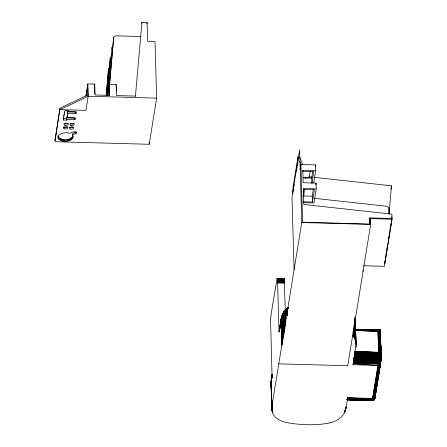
<?xml version="1.0" encoding="UTF-8"?>
<svg xmlns="http://www.w3.org/2000/svg" width="447" height="447" viewBox="0 0 447 447"><rect width="100%" height="100%" fill="white"/><g stroke="black" fill="none" stroke-linecap="round" stroke-linejoin="round"><path stroke-width="0.67" d="M367.898 400.261L347.112 399.73L373.329 400.266L379.157 365.322C378.246 361.785 379.581 358.053 378.698 354.555L354.404 353.353L378.682 353.739L378.698 330.707L355.711 329.953M355.739 330.618L378.028 331.233L380.246 330.042L381.051 354.694L380.671 362.964L374.988 397.433L380.911 360.695L380.324 330.204L381.051 356.315L380.721 355.689L379.017 355.376L354.415 354.7L378.704 356.002L380.715 356.544L380.319 364.523L374.854 398.221L374.111 398.964L372.854 399.249L347.682 397.891L347.163 399.752L372.507 400.395L374.301 399.64L375.212 396.299L375.173 396.897L374.854 398.221L380.57 363.322M380.794 361.662L374.882 397.612L380.531 361.271L380.693 352.789L380.017 329.975L380.805 360.248L378.872 360.64L353.611 359.343L378.592 360.092L353.633 358.852L378.62 359.544L381.006 359.198L380.62 362.456L378.274 363.824L372.541 399.205L347.531 398.702L372.457 399.64L372.854 399.249L373.295 398.378L378.76 365.395L379.252 352.309L378.698 354.555L378.274 363.824L353.292 363.12L378.872 363.858L373.396 398.372L372.614 400.272M380.822 357.477L380.146 329.987L355.276 329.305L380.162 329.992L381.056 357.594L354.41 356.002L378.698 356.298L354.415 355.348L378.704 356.002M286.795 315.118L286.879 308.871L287.315 308.139L288.186 307.977L286.991 309.128M380.62 362.456L380.911 360.695L380.52 362.595L380.464 362.042L378.732 362.483L353.421 361.93L378.341 363.199L353.359 362.562L353.063 364.735L378.05 365.428L379.766 365.082L380.531 363.914M272.067 374.86L271.106 383.699L271.301 379.587L272.279 374.273L271.033 382.559L271.804 409.245C272.072 417.045 280.023 421.303 286.806 422.655C301.027 425.041 315.928 425.823 330.109 422.834M271.374 381.783L271.53 378.955L271.033 382.559L271.804 407.943M271.502 381.615L271.34 379.447L271.804 409.245L271.083 381.431M355.309 326.07L355.169 317.459L355.264 326.042M373.295 399.769C373.703 401.032 374.396 398.668 374.122 398.199L380.045 361.483L380.319 352.56L379.648 330.093L355.533 329.322M347.112 399.73L372.1 400.434L374.234 399.646L380.391 361.349L380.565 354.069L379.861 330.009M381.051 354.694L380.263 330.065L381.04 355.192M353.063 364.735L355.896 347.308C356.538 343.614 355.89 339.558 353.393 336.652L353.56 328.338M375.067 397.12L374.709 398.858L373.686 400.115L374.597 399.059L375.078 397.254M379.509 365.21L380.062 352.459L379.397 330.227L355.354 329.512M381.028 357.561L380.928 359.304M380.978 354.454L380.162 329.992L381.028 354.572M75.817 133.513C76.923 130.317 70.285 132.457 69.777 133.457C65.893 131.127 52.83 134.821 60.099 140.056C63.949 142.397 74.794 141.347 72.515 135.178L72.47 133.731L75.772 132.061L75.817 133.513L72.515 135.178M373.055 399.847L373.111 400.339L373.798 398.299L379.542 362.411L379.805 353.823L379.09 330.428L355.527 329.679M380.067 359.517L379.933 360.058L380.028 357.371L380.14 360.036L378.905 360.103L378.57 360.517L353.583 359.818L353.359 362.562L378.872 363.858M380.632 363.176L379.799 365.054L380.319 360.003L380.319 352.56L354.365 351.599M380.509 359.461L380.593 360.388L380.57 357.432M380.615 358.092L380.626 356.108M380.978 359.254L381.034 358.393L353.678 357.74L379.246 358.986L379.559 357.343L378.698 330.707L355.717 330.065M380.905 354.342L379.291 353.756L379.352 352.314M293.171 191.344L293.981 184.65L294.299 185.427M374.748 398.406L380.14 364.763L374.787 397.741L374.385 399.484L374.055 399.26L374.055 399.841L373.016 400.199M282.37 316.325L281.554 317.191L281.051 319.884L281.806 345.268L282.23 343.385M272.279 374.273L271.089 381.939L271.804 407.463L271.262 380.185L272.027 375.474L270.564 320.298L271.111 314.191L277.095 278.436L277.598 282.817L279.062 332.132L281.638 317.001L281.465 318.052M380.308 330.137L380.168 331.484M355.142 321.924L355.248 317.666M271.396 379.229L271.279 380.794L271.53 378.955M380.565 354.069L380.665 352.772L380.704 354.153M380.431 364.277L380.822 360.958M281.934 344.564L281.051 319.884C282.158 315.56 284.035 311.185 287.315 308.139M355.125 320.695L355.231 319.426M106.174 95.664L108.476 69.251L108.627 68.307L109.554 67.609M106.269 95.418L108.627 68.307M106.95 95.731L110.158 58.887L110.308 57.948L111.705 56.898M107.045 95.485L110.308 57.948M107.816 95.546L111.996 47.583L112.923 46.885M109.409 85.427L113.678 37.218L115.533 35.821L141.179 36.525M109.526 84.857L113.678 37.218M135.43 96.334L141.939 22.35L147.108 22.49L147.672 41.347L154.992 41.549L156.673 98.122L149.175 144.286L56.568 141.738A1.732 0.944 -1.7 0 1 54.998 140.749L59.999 108.208L88.143 94.786M283.627 336.166L283.163 313.878L284.074 311.665L284.856 311.179M303.295 194.071L303.714 189.26M303.804 196.345L304.401 189.467M305.362 178.459L305.48 177.085M389.097 213.342L391.488 185.835L314.554 177.386M380.408 353.996L380.319 352.56M380.106 358.433L380.229 357.388L380.302 358.433M373.15 399.227L378.654 365.4L372.742 398.406C372.988 400.953 371.435 401.009 372.692 398.4L378.196 364.4L379.067 364.394L379.559 357.343L379.659 358.427M375.212 396.299L375.055 397.551L372.681 398.495L347.682 397.891L372.681 398.495M355.142 320.773L355.175 317.225M379.559 353.784L379.117 330.406L355.538 329.752M379.805 353.823L379.397 330.227L380.229 353.929M380.715 356.544L380.833 355.756M271.692 378.212L272.296 374.245L271.636 378.285M280.012 327.321L279.805 328.668L280.034 327.293M280.224 325.975L281.381 318.571L281.09 319.292M285.974 309.581L283.476 313.001L281.856 316.705L282.381 342.793L282.001 316.398L283.772 312.665L287.879 308.827L288.075 307.597L287.002 308.514M378.76 365.395L373.569 398.344L379.319 364.344L380.112 363.992M271.715 378.71L272.435 374.05M271.385 380.615L271.586 379.363M54.998 140.749L59.999 108.208M66.726 119.388L74.967 119.617L74.928 118.164L66.687 117.935L66.609 120.137L63.312 120.047L63.485 117.27M63.697 115.935L63.915 114.605M64.133 113.275L64.346 111.946M63.312 120.047L64.821 110.733L68.117 110.828L67.994 111.577L76.236 111.806L75.945 113.605L67.704 113.382L67.022 117.583L75.264 117.812L74.967 119.617M66.609 120.137L66.687 117.935M75.945 113.605L75.901 112.158L67.659 111.929L67.022 117.583M85.852 96.021L87.819 83.907L94.708 84.097L95.032 94.976L109.677 95.379L109.353 84.5L116.248 84.69L116.572 95.569L135.525 96.088M86.159 95.826L87.707 86.299L87.97 95.055M94.49 85.444L94.708 84.097M111.839 48.522L111.996 47.583M107.604 95.267L109.353 84.5M107.811 95.736L109.247 86.891L109.504 95.647M116.03 86.036L116.248 84.69M141.788 23.294L141.939 22.35M146.884 23.87L147.108 22.49M298.451 158.171L297.965 156.903L292.914 187.991L292.908 193.869M296.422 171.307L296.635 169.977M296.853 168.648L297.071 167.318M297.283 165.988L297.501 164.658M297.719 163.328L297.931 161.993M300.138 169.24L300.904 164.53L299.68 161.35M302.798 170.374L303.167 182.706L316.085 183.063L316.258 188.863L303.334 188.505L303.809 204.463L391.896 214.135L392.025 218.488L369.63 217.868L369.809 224.036L302.613 222.187L300.904 164.53L315.548 164.932L315.722 170.732L302.798 170.374L302.647 171.318L313.844 171.626L311.967 183.192M279.101 331.534L281.554 317.191L279.101 331.534L281.275 318.745L279.202 331.177L279.66 330.517M280.252 325.936L280.476 324.578L280.275 325.913M280.694 323.215L280.912 321.857M281.129 320.499L281.347 319.141M280.766 323.712L280.99 322.354M305.212 178.414L305.43 177.073M272.016 405.569L301.764 222.522L299.613 149.996L291.964 197.105L294.115 269.63M310.201 171.223L309.14 177.766L303.172 177.604M311.838 183.231L311.682 178.074L312.788 171.268M315.331 166.278L315.548 164.932M313.755 182.845L315.722 170.732M303.172 201.753L312.392 202.005L312.224 196.205L313.325 189.399M312.392 202.005L314.381 189.757L303.183 189.45M315.761 185.08L316.085 183.063M316.258 188.863L313.962 202.994L303.764 202.714M369.406 219.248L369.63 217.868M369.513 224.763L370.513 218.617L392.047 219.209L384.398 266.317L363.556 265.747M370.513 218.617L370.68 224.422L347.738 365.747L278.816 363.852M347.71 397.713L346.107 407.608C345.101 415.732 337.658 421.141 330.132 422.828M390.941 189.198L391.488 185.835M314.515 198.334L387.231 206.318L389.002 207.967L388.946 212.325M384.66 262.987L384.878 261.64M385.096 260.294L385.32 258.947M385.537 257.601L385.755 256.254M385.973 254.907L386.191 253.561M386.89 249.258L387.108 247.912M387.325 246.565L387.549 245.219M388.247 240.911L388.465 239.564M388.683 238.217L388.901 236.871M389.119 235.524L389.337 234.183M390.03 229.914L390.248 228.596M390.46 227.277L390.672 225.958M390.89 224.64L391.103 223.321M391.315 222.003L391.533 220.678M384.643 263.965L392.025 218.488M379.944 364.104L374.061 399.791M279.828 328.646L280.051 327.277M280.722 323.187L280.945 321.823M379.754 364.199L374.111 398.964M374.256 398.132L379.738 365.093M380.112 364.791L374.301 398.853L374.508 398.439L374.647 398.791L374.055 399.841M279.33 330.903L280.928 321.315M281.157 319.94L281.381 318.571M373.798 398.299L379.402 365.244M281.554 317.918L281.744 316.828M281.051 319.884L282.286 315.101M271.698 378.268L272.329 374.653M380.319 364.523L380.486 363.551M373.787 400.054L347.397 399.272L373.563 400.182L379.475 365.221L373.67 399.137M373.971 399.953L374.055 399.26M283.789 334.462L283.163 313.878L282.761 314.152L283.476 313.001M271.826 378.106L272.055 376.894M374.62 398.573L374.787 397.741L374.469 398.724M380.431 359.472L380.14 360.036L380.257 359.5M281.649 318.27L281.895 317.119M380.162 364.746L380.38 363.713M281.554 317.191L281.129 319.152L282.102 315.453M283.046 313.375L281.493 318.141L281.442 317.627M281.191 318.929L281.638 317.001M374.636 398.422L374.469 399.277L374.798 398.64M373.904 399.059L379.609 365.16L374.446 398.031L380.257 363.858M379.855 359.533L379.71 360.081L379.805 357.354L379.894 358.433M379.615 359.544L379.464 360.092L379.246 358.986M380.911 360.695L380.961 359.975L380.805 360.248M355.762 330.389L378.073 331.193L378.698 354.555L354.41 353.895L378.704 355.376L379.017 356.309L378.693 357.27L354.398 356.6L378.687 357.309L354.387 357.17L378.665 358.427L378.955 358.98M379.196 360.103L379.291 357.326M378.665 358.427L379 357.315M282.012 316.543L282.554 314.817M282.18 316.42L282.722 314.705M372.899 400.199L373.552 399.847L373.234 400.305M379.185 365.316L379.548 364.283M57.859 136.089C60.496 141.308 70.486 140.984 73.073 135.832L73.118 137.285M374.955 397.584L374.647 399.015L374.424 398.674M373.357 400.266L373.334 399.948L373.58 400.171M374.871 398.4L374.647 398.791L374.787 397.919M378.872 360.64L378.497 361.55L353.516 360.852L378.492 361.623L353.465 361.45L378.419 362.472L378.805 361.629L380.531 361.271M373.971 399.713L374.597 399.059M283.314 313.107L281.593 317.867L281.867 316.677L282.633 342.089M282.906 314.615L283.655 312.917M282.867 313.727L284.191 311.525M282.8 313.928L284.326 311.408M282.761 314.152L284.488 311.308M286.845 309.089L287.84 308.307L286.991 309.447L287.175 315.627L286.991 309.447L283.772 312.665M283.974 311.822L285.801 309.648L283.834 312.202M283.795 312.425L287.98 307.966M286.823 309.324L287.84 308.307M285.315 310.129L287.455 308.061M285.236 310.302L287.611 308.005M285.18 310.503L287.784 307.972M279.738 278.716L276.989 278.61L284.035 278.61L284.197 278.95L285.315 310.788M285.125 310.961L286.845 309.592L287.041 315.051M287.192 308.24L288.287 307.38M286.929 308.681L287.924 307.905M286.879 308.871L287.874 308.095M374.145 399.808L373.424 400.099M353.421 361.93L378.732 362.483M347.218 399.685L372.602 400.221L372.379 399.931L347.475 398.936L372.457 399.64L372.692 399.953M372.317 400.294L369.283 400.294L372.362 400.389M380.481 359.964L380.414 357.41L380.47 358.433M372.1 400.434L372.507 400.395M378.073 331.193L378.654 352.264L354.365 351.739L378.659 352.409L354.37 351.873M351.18 399.674L347.023 399.584L351.186 399.702M358.796 399.841L366.417 400.009M363.612 399.836L367.076 399.909M355.331 329.635L356.717 329.662M368.518 329.936L376.156 330.109M351.23 399.808L347.073 399.713L366.501 400.221M352.616 399.841L366.462 400.166L356.041 399.841M355.348 329.473L362.282 329.657M368.518 329.819L379.615 330.115M360.858 399.847L367.104 400.009M156.673 98.122L88.182 96.234L60.043 109.655L85.891 110.37L88.182 96.234L87.819 83.907M63.267 118.6L66.564 118.69M303.122 177.839L311.682 178.074M302.999 195.948L312.224 196.205M301.764 222.522L370.68 224.422M277.168 278.442L283.929 278.699M284.493 283.007L277.598 282.817L284.488 282.878L277.548 281.426L284.454 281.934L277.526 280.956L284.415 281.141L277.486 280.308L284.398 280.833L277.458 280.001L284.337 279.978L277.414 279.487L284.286 279.515L277.397 279.33L284.27 279.369L277.341 278.934L284.219 279.051L277.324 278.861L284.197 278.95L277.269 278.615L284.141 278.76L277.246 278.57L284.119 278.693L277.185 278.442M355.326 329.361L380.246 330.042M372.317 400.149L347.274 399.612L372.2 400.395M355.717 329.506L379.43 330.21L380.19 352.51L379.648 330.093M355.393 329.852L378.883 330.562L379.52 352.342L379.09 330.428L380.028 353.873M353.583 359.818L378.559 360.628L353.543 360.461L378.805 361.629M355.734 330.411L378.028 331.233L378.654 352.264M379.291 353.756L354.37 351.906M309.006 176.777L312.47 177.157M380.531 352.672L380.872 353.001M378.402 362.634L378.95 363.21M352.381 335.574L353.393 336.652L353.236 331.182M378.905 360.103L378.62 359.544L353.661 358.22L378.643 358.975L378.933 359.55M299.686 156.947L302.625 164.574M271.564 386.487L271.268 384.962L271.58 386.152M271.592 386.661L271.268 384.962L271.569 386.314M378.698 352.27L379.017 355.376M380.693 352.789L380.816 354.242M283.918 334.417L283.839 312.939L284.951 328.746M271.033 382.559L271.106 383.699M285.851 322.846L285.152 311.229L285.409 324.393M345.464 408.692L345.531 410.083L345.492 408.709M355.594 332.976L355.935 341.268M356.047 344.034L356.108 345.414L356.036 343.369M271.547 392.377L271.262 385.476L271.564 395.774M271.865 399.97L272.011 403.417M378.698 330.707L379.52 352.342M354.884 322.477L355.527 340.485L355.08 319.957L355.717 341.24L355.147 318.689M354.376 322.416L354.974 339.094L354.728 322.477M354.242 323.505L354.789 338.77L354.309 322.298M283.621 337.569L282.8 314.666L282.962 339.765L281.996 315.889M355.27 320.169L355.482 326.327M355.577 329.059L356.108 344.112L355.136 318.007M271.128 384.392L271.553 397.545M271.642 400.316L271.977 410.698L271.67 400.411M380.263 330.065L380.989 353.27M271.558 396.372L271.217 385.314L271.547 396.293M271.681 400.518L272 410.882L271.703 400.585M391.796 216.89L391.851 218.7M389.002 207.967L389.181 214.119M380.336 330.277L381.006 353.75M362.998 270.239L363.031 271.53M355.588 337.016L355.711 341.134M355.857 345.933L355.896 347.308M353.219 331.149L353.381 336.641M297.965 156.903L298.082 160.981M285.326 325.885L284.895 311.475L285.253 325.964M149.114 142.219L149.175 144.286M116.136 87.081L116.259 91.121M94.596 86.489L94.82 93.898M76.074 131.96L76.102 132.927M76.04 132.161L76.068 133.128M75.929 131.876L75.973 133.329M75.56 132.234L75.604 133.681M75.297 132.379L75.336 133.832M72.822 136.547L72.867 137.994M72.347 137.229L72.392 138.682M71.671 137.86L71.71 139.313M70.805 138.425L70.849 139.877M69.782 138.905L69.821 140.352M67.966 110.61L67.994 111.577M68.626 139.28L68.67 140.732M67.659 111.929L67.704 113.382M67.38 139.548L67.424 140.995M66.072 139.693L66.117 141.146M64.754 139.715L64.793 141.168M63.452 139.615L63.491 141.062M62.211 139.391L62.25 140.839M61.066 139.051L61.11 140.498M60.054 138.604L60.099 140.056M59.205 138.073L59.25 139.52M58.166 119.511L58.177 119.874M58.546 137.458L58.585 138.911M58.088 136.793L58.132 138.24M56.54 129.524L56.551 129.887M373.396 398.372L373.418 399.193M283.839 312.939L284.381 332.11M354.063 325.461L354.259 337.82M55.104 139.777A1.732 0.944 -1.7 0 1 54.953 139.296M68.156 123.148A2.162 1.179 -1.7 0 1 66.217 123.959A2.162 1.179 -1.7 0 1 64.161 123.322M67.564 126.775A2.162 1.179 -1.7 0 1 65.625 127.585A2.162 1.179 -1.7 0 1 63.575 126.948M74.096 123.311A2.162 1.179 -1.7 0 1 72.157 124.121A2.162 1.179 -1.7 0 1 70.106 123.484M73.247 127.216A2.162 1.179 -1.7 0 1 69.52 127.11M281.403 319.085L281.202 320.432L281.398 319.097M272.005 376.732L271.793 378.073L272.016 376.72M378.799 364.428L378.095 365.422L353.225 363.668L378.268 363.864L378.799 364.428M350.448 399.557L346.978 399.484L350.448 399.573M373.39 330.115L368.529 329.998L373.39 330.109M283.968 278.665L277.079 278.464L283.968 278.665M344.939 411.721L344.872 410.324L344.939 411.721M345.978 408.307L345.917 406.921L345.978 408.307M272.385 412.391L272.296 410.324L272.385 412.391M344.469 412.693L344.425 411.329L344.469 412.693M345.559 409.972L345.52 408.603L345.559 409.972M64.334 128.853A2.162 1.179 -1.7 0 0 67.732 127.92A2.162 1.179 -1.7 0 0 64.664 126.814A2.162 1.179 -1.7 0 0 64.334 128.853M70.28 129.015A2.162 1.179 -1.7 0 0 73.677 128.082A2.162 1.179 -1.7 0 0 70.609 126.976A2.162 1.179 -1.7 0 0 70.28 129.015M64.927 125.227A2.162 1.179 -1.7 0 0 68.318 124.294A2.162 1.179 -1.7 0 0 65.256 123.188A2.162 1.179 -1.7 0 0 64.927 125.227M70.866 125.389A2.162 1.179 -1.7 0 0 74.263 124.456A2.162 1.179 -1.7 0 0 71.202 123.35A2.162 1.179 -1.7 0 0 70.866 125.389"/></g></svg>
